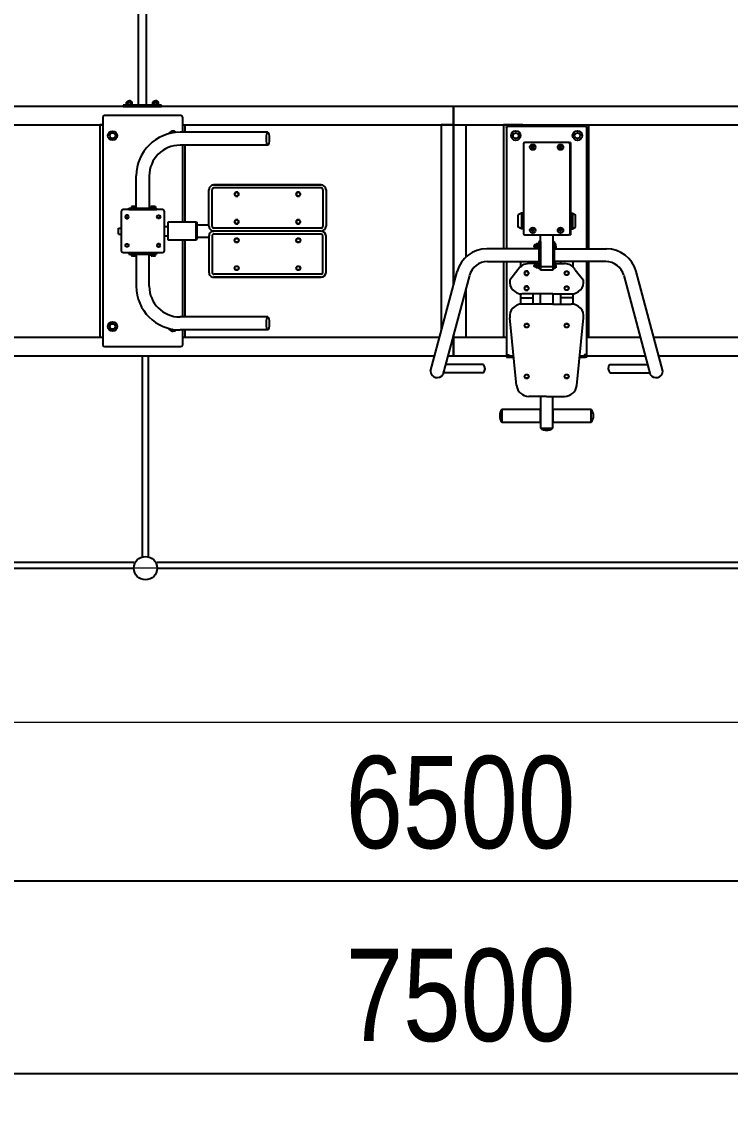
# Model space of a CAD drawing. Header units: millimetres. Extents: x -4989 to 3850, y -3780 to 2461.
# Drawn here: x -1324 to 976, y -3780 to -264 of the extents above; entities that cross this region are included whole.
import ezdxf

# ---------------------------------------------------------------- set-up
doc = ezdxf.new("R2010")
doc.units = ezdxf.units.MM
for name, color, linetype in [('DIKOM_ЗОНА', 80, 'Continuous'), ('DIKOM_ОБЪЕКТ', 7, 'Continuous'), ('DIKOM_РАЗМЕР_ЗОНА', 7, 'Continuous'), ('DIKOM_РАЗМЕР_ОБЪЕКТА', 7, 'Continuous')]:
    doc.layers.add(name, color=color, linetype=linetype)
doc.styles.add('style1', font='arial.ttf', dxfattribs={"width": 0.8})
doc.dimstyles.new('1-50', dxfattribs={"dimtxt": 300, "dimasz": 200, "dimexe": 100, "dimexo": 0, "dimgap": 100, "dimtad": 1, "dimdec": 0, "dimtxsty": 'style1', "dimcen": 0, "dimclrd": 7, "dimclre": 7, "dimadec": 1, "dimazin": 2, "dimtfac": 1, "dimtdec": 0, "dimtmove": 0, "dimatfit": 3, "dimfxl": 0, "dimlwd": 25, "dimlwe": 18, "dimarcsym": 0})

# ---------------------------------------------------------------- blocks, each defined once
blk = doc.blocks.new('*D0')
at = {"layer": 'Defpoints', "color": 0, "transparency": 16777216}
for p in [(3115.5, 1959.7), (-3896.5, -2039.1), (3081.8, -2039.1)]:
    blk.add_point(p, dxfattribs=at)
at = {"layer": 'DIKOM_РАЗМЕР_ОБЪЕКТА', "color": 7, "lineweight": 18, "transparency": 16777216}
for p, q in [((3115.5, 1959.7), (-3996.5, 1959.7)), ((3081.8, -2039.1), (-3996.5, -2039.1))]:
    blk.add_line(p, q, dxfattribs=at)
at = {"layer": 'DIKOM_РАЗМЕР_ОБЪЕКТА', "color": 7, "lineweight": 25, "transparency": 16777216}
blk.add_line((-3896.5, 1759.7), (-3896.5, -1839.1), dxfattribs=at)
at = {"layer": 'DIKOM_РАЗМЕР_ОБЪЕКТА', "color": 7, "transparency": 16777216}
for points in [[(-3929.8, 1759.7), (-3863.2, 1759.7), (-3896.5, 1959.7)], [(-3929.8, -1839.1), (-3863.2, -1839.1), (-3896.5, -2039.1)]]:
    blk.add_solid(points, dxfattribs=at)
at = {"layer": 'DIKOM_РАЗМЕР_ОБЪЕКТА', "color": 0, "transparency": 16777216, "insert": (-4149.7, -39.7), "char_height": 300, "attachment_point": 5, "rotation": 90, "style": 'style1'}
blk.add_mtext('4000', dxfattribs=at)
blk = doc.blocks.new('*D1')
at = {"layer": 'Defpoints', "color": 0, "transparency": 16777216}
for p in [(3348.8, -1276), (-3149.5, -1568.6), (3348.8, -3054)]:
    blk.add_point(p, dxfattribs=at)
at = {"layer": 'DIKOM_РАЗМЕР_ОБЪЕКТА', "color": 7, "lineweight": 18, "transparency": 16777216}
for p, q in [((3348.8, -1276), (3348.8, -3154)), ((-3149.5, -1568.6), (-3149.5, -3154))]:
    blk.add_line(p, q, dxfattribs=at)
at = {"layer": 'DIKOM_РАЗМЕР_ОБЪЕКТА', "color": 7, "lineweight": 25, "transparency": 16777216}
blk.add_line((-2949.5, -3054), (3148.8, -3054), dxfattribs=at)
at = {"layer": 'DIKOM_РАЗМЕР_ОБЪЕКТА', "color": 7, "transparency": 16777216}
for points in [[(-2949.5, -3020.7), (-2949.5, -3087.3), (-3149.5, -3054)], [(3148.8, -3020.7), (3148.8, -3087.3), (3348.8, -3054)]]:
    blk.add_solid(points, dxfattribs=at)
at = {"layer": 'DIKOM_РАЗМЕР_ОБЪЕКТА', "color": 0, "transparency": 16777216, "insert": (99.7, -2800.8), "char_height": 300, "attachment_point": 5, "style": 'style1'}
blk.add_mtext('6500', dxfattribs=at)
blk = doc.blocks.new('*D2')
at = {"layer": 'Defpoints', "color": 0, "transparency": 16777216}
for p in [(3849.7, -390.4), (-3649.5, -443.9), (3849.7, -3680.5)]:
    blk.add_point(p, dxfattribs=at)
at = {"layer": 'DIKOM_РАЗМЕР_ЗОНА', "color": 7, "lineweight": 18, "transparency": 16777216}
for p, q in [((3849.7, -390.4), (3849.7, -3780.5)), ((-3649.5, -443.9), (-3649.5, -3780.5))]:
    blk.add_line(p, q, dxfattribs=at)
at = {"layer": 'DIKOM_РАЗМЕР_ЗОНА', "color": 7, "lineweight": 25, "transparency": 16777216}
blk.add_line((-3449.5, -3680.5), (3649.7, -3680.5), dxfattribs=at)
at = {"layer": 'DIKOM_РАЗМЕР_ЗОНА', "color": 7, "transparency": 16777216}
for points in [[(-3449.5, -3647.2), (-3449.5, -3713.8), (-3649.5, -3680.5)], [(3649.7, -3647.2), (3649.7, -3713.8), (3849.7, -3680.5)]]:
    blk.add_solid(points, dxfattribs=at)
at = {"layer": 'DIKOM_РАЗМЕР_ЗОНА', "color": 0, "transparency": 16777216, "insert": (100.1, -3427.3), "char_height": 300, "attachment_point": 5, "style": 'style1'}
blk.add_mtext('7500', dxfattribs=at)

msp = doc.modelspace()

# ---------------------------------------------------------------- linework, layer by layer
at = {"layer": 'DIKOM_ЗОНА', "color": 3, "lineweight": 15}
msp.add_line((-3149.5, -2539.1), (3349.7, -2539.1), dxfattribs=at)
at = {"layer": 'DIKOM_ОБЪЕКТ'}
for p, q in [((-945, -535.1), (-945, 456.9)), ((-920, 456.9), (-920, -535.1)), ((-984.2, -525.3), (-982.2, -524.2)), ((-984.2, -531.4), (-984.2, -525.3)), ((-982.2, -524.2), (-975, -524.2)), ((-980, -522.6), (-978.5, -521.1)), ((-980, -524.2), (-980, -522.6)), ((-980, -522.6), (-975, -522.6)), ((-979.6, -531.4), (-979.6, -525.3)), ((-979.2, -524.2), (-979.2, -521.7)), ((-978.5, -521.1), (-975, -521.1)), ((-971.5, -521.1), (-975, -521.1)), ((-970, -522.6), (-975, -522.6)), ((-967.8, -524.2), (-975, -524.2)), ((-970, -522.6), (-971.5, -521.1)), ((-970.8, -524.2), (-970.8, -521.7)), ((-970.4, -531.4), (-970.4, -525.3)), ((-970, -524.2), (-970, -522.6)), ((-965.8, -525.3), (-967.8, -524.2)), ((-965.8, -531.4), (-965.8, -525.3)), ((-899.2, -525.3), (-897.2, -524.2)), ((-899.2, -531.4), (-899.2, -525.3)), ((-897.2, -524.2), (-890, -524.2)), ((-895, -522.6), (-893.5, -521.1)), ((-895, -524.2), (-895, -522.6)), ((-895, -522.6), (-890, -522.6)), ((-894.6, -531.4), (-894.6, -525.3)), ((-894.2, -524.2), (-894.2, -521.7)), ((-893.5, -521.1), (-890, -521.1)), ((-886.5, -521.1), (-890, -521.1)), ((-885, -522.6), (-890, -522.6)), ((-882.8, -524.2), (-890, -524.2)), ((-885, -522.6), (-886.5, -521.1)), ((-885.8, -524.2), (-885.8, -521.7)), ((-885.4, -531.4), (-885.4, -525.3)), ((-885, -524.2), (-885, -522.6)), ((-880.8, -525.3), (-882.8, -524.2)), ((-880.8, -531.4), (-880.8, -525.3)), ((77.5, -539.1), (-2897.5, -539.1)), ((-870, -535.1), (-995, -535.1)), ((-995, -535.1), (-995, -539.1)), ((-995, -539.1), (-870, -539.1)), ((-982.2, -532.6), (-984.2, -531.4)), ((-975, -532.6), (-982.6, -532.6)), ((-982.6, -532.6), (-982.6, -535.1)), ((-982.6, -535.1), (-975, -535.1)), ((-975, -532.6), (-982.2, -532.6)), ((-975.5, -532.6), (-976.4, -535.1)), ((-975, -532.6), (-967.4, -532.6)), ((-975, -532.6), (-967.8, -532.6)), ((-967.4, -535.1), (-975, -535.1)), ((-974.5, -535.1), (-973.6, -532.6)), ((-967.8, -532.6), (-965.8, -531.4)), ((-967.4, -532.6), (-967.4, -535.1)), ((-897.2, -532.6), (-899.2, -531.4)), ((-890, -532.6), (-897.6, -532.6)), ((-897.6, -532.6), (-897.6, -535.1)), ((-897.6, -535.1), (-890, -535.1)), ((-890, -532.6), (-897.2, -532.6)), ((-890.5, -532.6), (-891.4, -535.1)), ((-890, -532.6), (-882.4, -532.6)), ((-890, -532.6), (-882.8, -532.6)), ((-882.4, -535.1), (-890, -535.1)), ((-889.5, -535.1), (-888.6, -532.6)), ((-882.8, -532.6), (-880.8, -531.4)), ((-882.4, -532.6), (-882.4, -535.1)), ((-870, -539.1), (-870, -535.1)), ((77.5, -1118.5), (77.5, -539.1)), ((1418, -539.1), (77.5, -539.1)), ((77.5, -539.1), (77.5, -1118.5)), ((-1061.3, -575.2), (-1061.3, -1313.2)), ((-807.3, -569.2), (-1055.3, -569.2)), ((-801.3, -623.2), (-801.3, -575.2)), ((-1404.3, -599.1), (-1061.3, -599.1)), ((-1061.3, -599.1), (-1070.5, -599.1)), ((-1070.5, -599.1), (-1070.5, -1289.1)), ((-525.6, -623.2), (-810.3, -623.2)), ((-801.3, -599.1), (77.5, -599.1)), ((-801.3, -599.1), (-794.5, -599.1)), ((-794.5, -599.1), (-794.5, -623.2)), ((77.5, -599.1), (37.5, -599.1)), ((37.5, -599.1), (37.5, -1267.8)), ((77.5, -699.1), (77.5, -599.1)), ((77.5, -599.1), (1412, -599.1)), ((77.5, -599.1), (117.5, -599.1)), ((77.5, -699.1), (77.5, -599.1)), ((117.5, -599.1), (117.5, -1028.2)), ((302.5, -599.1), (239.5, -599.1)), ((239.5, -599.1), (239.5, -1001.4)), ((253.5, -604.1), (249.5, -604.1)), ((249.5, -608.1), (249.5, -604.1)), ((249.5, -608.1), (249.5, -604.1)), ((253.5, -604.1), (249.5, -604.1)), ((249.5, -608.1), (249.5, -604.1)), ((249.5, -604.1), (253.5, -604.1)), ((249.5, -608.1), (249.5, -1001.4)), ((505.5, -604.1), (253.5, -604.1)), ((302.5, -604.1), (302.5, -599.1)), ((452.5, -599.1), (515.5, -599.1)), ((452.5, -604.1), (452.5, -599.1)), ((505.5, -604.1), (509.5, -604.1)), ((509.5, -604.1), (505.5, -604.1)), ((509.5, -604.1), (509.5, -608.1)), ((509.5, -608.1), (509.5, -604.1)), ((509.5, -1001.4), (509.5, -608.1)), ((515.5, -599.1), (515.5, -1001.4)), ((-525.6, -665.2), (-810.3, -665.2)), ((-801.3, -914.2), (-801.3, -665.2)), ((-794.5, -665.2), (-794.5, -914.2)), ((304.5, -660.6), (304.5, -952.6)), ((450.5, -656.6), (308.5, -656.6)), ((456.5, -656.6), (454.5, -656.6)), ((456.5, -656.6), (454.5, -656.6)), ((454.5, -656.6), (454.5, -661.6)), ((454.5, -661.6), (454.5, -951.6)), ((456.5, -656.6), (456.5, -956.6)), ((-952.3, -869.2), (-952.3, -765.2)), ((-910.3, -765.2), (-910.3, -869.2)), ((-700.6, -794.2), (-352.6, -794.2)), ((-352.6, -794.2), (-700.6, -794.2)), ((-352.6, -804.2), (-700.6, -804.2)), ((-716.6, -928.2), (-716.6, -810.2)), ((-706.6, -928.2), (-706.6, -810.2)), ((-630.3, -817.6), (-634.1, -824.1)), ((-634.1, -824.1), (-630.3, -830.6)), ((-622.8, -817.6), (-630.3, -817.6)), ((-630.3, -830.6), (-622.8, -830.6)), ((-619.1, -824.1), (-622.8, -817.6)), ((-622.8, -830.6), (-619.1, -824.1)), ((-430.3, -817.7), (-434.1, -824.2)), ((-434.1, -824.2), (-430.3, -830.7)), ((-422.8, -817.7), (-430.3, -817.7)), ((-430.3, -830.7), (-422.8, -830.7)), ((-419.1, -824.2), (-422.8, -817.7)), ((-422.8, -830.7), (-419.1, -824.2)), ((-346.6, -810.2), (-346.6, -928.2)), ((-336.6, -810.2), (-336.6, -928.2)), ((-867.3, -874.2), (-995.3, -874.2)), ((-976.1, -874.2), (-976.1, -869.2)), ((-976.1, -869.2), (-886.5, -869.2)), ((-976.1, -874.2), (-886.5, -874.2)), ((-967, -863.9), (-968.3, -864.7)), ((-968.3, -864.7), (-968.3, -869.2)), ((-968.3, -869.2), (-960.8, -869.2)), ((-960.8, -863.9), (-967, -863.9)), ((-964.6, -864.7), (-964.6, -869.2)), ((-960.8, -863.9), (-954.6, -863.9)), ((-953.3, -869.2), (-960.8, -869.2)), ((-957.1, -864.7), (-957.1, -869.2)), ((-954.6, -863.9), (-953.3, -864.7)), ((-953.3, -864.7), (-953.3, -869.2)), ((-903.7, -863.9), (-905, -864.7)), ((-905, -864.7), (-905, -869.2)), ((-905, -869.2), (-897.5, -869.2)), ((-897.5, -863.9), (-903.7, -863.9)), ((-901.2, -864.7), (-901.2, -869.2)), ((-897.5, -863.9), (-891.3, -863.9)), ((-890, -869.2), (-897.5, -869.2)), ((-893.7, -864.7), (-893.7, -869.2)), ((-891.3, -863.9), (-890, -864.7)), ((-890, -864.7), (-890, -869.2)), ((-886.5, -874.2), (-886.5, -869.2)), ((-1001.3, -880.2), (-1001.3, -1008.2)), ((-985.5, -892.8), (-988.4, -897.8)), ((-988.4, -897.8), (-985.5, -902.8)), ((-979.7, -892.8), (-985.5, -892.8)), ((-985.5, -902.8), (-979.7, -902.8)), ((-976.8, -897.8), (-979.7, -892.8)), ((-979.7, -902.8), (-976.8, -897.8)), ((-885.8, -897.8), (-882.9, -892.8)), ((-882.9, -902.8), (-885.8, -897.8)), ((-882.9, -892.8), (-877.1, -892.8)), ((-877.1, -902.8), (-882.9, -902.8)), ((-877.1, -892.8), (-874.2, -897.8)), ((-874.2, -897.8), (-877.1, -902.8)), ((-861.3, -1008.2), (-861.3, -880.2)), ((-849.3, -974.2), (-849.3, -914.2)), ((-849.3, -914.2), (-759.3, -914.2)), ((-759.3, -914.2), (-759.3, -974.2)), ((-759.3, -914.2), (-755.3, -917.6)), ((-630.3, -907.7), (-634.1, -914.2)), ((-634.1, -914.2), (-630.4, -920.7)), ((-622.8, -907.7), (-630.3, -907.7)), ((-619.1, -914.2), (-622.8, -907.7)), ((-622.8, -920.7), (-619.1, -914.2)), ((-430.3, -907.7), (-434.1, -914.2)), ((-434.1, -914.2), (-430.4, -920.7)), ((-422.8, -907.7), (-430.3, -907.7)), ((-419.1, -914.2), (-422.8, -907.7)), ((-422.8, -920.7), (-419.1, -914.2)), ((297.5, -886.1), (287.5, -891.8)), ((287.5, -931.3), (287.5, -891.8)), ((304.5, -886.1), (297.5, -886.1)), ((297.5, -886.1), (297.5, -937.1)), ((456.5, -886.1), (463.5, -886.1)), ((463.5, -886.1), (473.5, -891.8)), ((463.5, -886.1), (463.5, -937.1)), ((473.5, -931.3), (473.5, -891.8)), ((-1010.1, -954.2), (-1010.1, -934.2)), ((-1010.1, -934.2), (-1001.3, -934.2)), ((-861.3, -929.2), (-849.3, -929.2)), ((-755.3, -970.5), (-755.3, -917.6)), ((-755.3, -924.2), (-716.6, -924.2)), ((-352.6, -934.2), (-700.6, -934.2)), ((-352.6, -944.2), (-700.6, -944.2)), ((-352.6, -944.2), (-700.6, -944.2)), ((-630.4, -920.7), (-622.8, -920.7)), ((-430.4, -920.7), (-422.8, -920.7)), ((297.5, -937.1), (287.5, -931.3)), ((304.5, -937.1), (297.5, -937.1)), ((456.5, -937.1), (463.5, -937.1)), ((463.5, -937.1), (473.5, -931.3)), ((-1010.1, -954.2), (-1001.3, -954.2)), ((-861.3, -959.2), (-849.3, -959.2)), ((-759.3, -974.2), (-849.3, -974.2)), ((-801.3, -1223.2), (-801.3, -974.2)), ((-794.5, -974.2), (-794.5, -1223.2)), ((-759.3, -974.2), (-755.3, -970.5)), ((-755.3, -964.2), (-716.6, -964.2)), ((-716.6, -960.2), (-716.6, -1078.2)), ((-706.6, -960.2), (-706.6, -1078.2)), ((-352.6, -954.2), (-700.6, -954.2)), ((-634.1, -974.2), (-630.4, -967.7)), ((-630.4, -980.7), (-634.1, -974.2)), ((-630.4, -967.7), (-622.9, -967.7)), ((-622.9, -980.7), (-630.4, -980.7)), ((-622.9, -967.7), (-619.1, -974.2)), ((-619.1, -974.2), (-622.9, -980.7)), ((-434.1, -974.2), (-430.4, -967.7)), ((-430.4, -980.7), (-434.1, -974.2)), ((-430.4, -967.7), (-422.9, -967.7)), ((-422.9, -980.7), (-430.4, -980.7)), ((-422.9, -967.7), (-419.1, -974.2)), ((-419.1, -974.2), (-422.9, -980.7)), ((-346.6, -1078.2), (-346.6, -960.2)), ((-336.6, -1078.2), (-336.6, -960.2)), ((308.5, -956.6), (450.5, -956.6)), ((359.5, -977.6), (354.5, -977.6)), ((354.5, -977.6), (354.5, -1067.2)), ((359.5, -1049.8), (359.5, -956.6)), ((359.5, -977.6), (359.5, -1067.2)), ((399.5, -956.6), (399.5, -1049.8)), ((399.5, -977.6), (399.5, -1067.2)), ((399.5, -977.6), (404.5, -977.6)), ((404.5, -977.6), (404.5, -1067.2)), ((454.5, -956.6), (454.5, -951.6)), ((454.5, -956.6), (456.5, -956.6)), ((456.5, -956.6), (454.5, -956.6)), ((-995.3, -1014.2), (-867.3, -1014.2)), ((-988.4, -990.6), (-985.5, -985.6)), ((-985.5, -995.6), (-988.4, -990.6)), ((-985.5, -985.6), (-979.7, -985.6)), ((-979.7, -995.6), (-985.5, -995.6)), ((-979.7, -985.6), (-976.8, -990.6)), ((-976.8, -990.6), (-979.7, -995.6)), ((-976.1, -1014.2), (-886.5, -1014.2)), ((-976.1, -1014.2), (-976.1, -1019.2)), ((-976.1, -1019.2), (-886.5, -1019.2)), ((-968.3, -1023.8), (-968.3, -1019.2)), ((-968.3, -1019.2), (-960.8, -1019.2)), ((-964.6, -1023.8), (-964.6, -1019.2)), ((-953.3, -1019.2), (-960.8, -1019.2)), ((-957.1, -1023.8), (-957.1, -1019.2)), ((-953.3, -1023.8), (-953.3, -1019.2)), ((-952.3, -1019.2), (-952.3, -1123.2)), ((-910.3, -1123.2), (-910.3, -1019.2)), ((-905, -1023.8), (-905, -1019.2)), ((-905, -1019.2), (-897.5, -1019.2)), ((-901.2, -1023.8), (-901.2, -1019.2)), ((-890, -1019.2), (-897.5, -1019.2)), ((-893.7, -1023.8), (-893.7, -1019.2)), ((-890, -1023.8), (-890, -1019.2)), ((-886.5, -1014.2), (-886.5, -1019.2)), ((-882.9, -985.6), (-885.8, -990.6)), ((-885.8, -990.6), (-882.9, -995.6)), ((-877.1, -985.6), (-882.9, -985.6)), ((-882.9, -995.6), (-877.1, -995.6)), ((-874.2, -990.6), (-877.1, -985.6)), ((-877.1, -995.6), (-874.2, -990.6)), ((354.5, -1001.4), (185.6, -1001.4)), ((340.8, -988.9), (339.5, -990.1)), ((339.5, -990.1), (339.5, -992.9)), ((339.5, -995.6), (339.5, -992.9)), ((340.8, -996.9), (339.5, -995.6)), ((345.7, -989.6), (340.1, -989.6)), ((345.7, -996.2), (340.1, -996.2)), ((345.7, -988.9), (340.8, -988.9)), ((340.8, -988.9), (340.8, -992.9)), ((340.8, -996.9), (340.8, -992.9)), ((345.7, -996.9), (340.8, -996.9)), ((346.7, -985.4), (345.7, -987)), ((345.7, -987), (345.7, -992.9)), ((345.7, -998.7), (345.7, -992.9)), ((346.7, -1000.4), (345.7, -998.7)), ((351.5, -985.4), (346.7, -985.4)), ((351.5, -989.1), (346.7, -989.1)), ((351.5, -996.6), (346.7, -996.6)), ((351.5, -1000.4), (346.7, -1000.4)), ((352.5, -987), (351.5, -985.4)), ((352.5, -998.7), (351.5, -1000.4)), ((354.5, -986.8), (352.5, -986.8)), ((352.5, -986.8), (352.5, -992.9)), ((352.5, -992.9), (352.5, -987)), ((352.5, -992.5), (354.5, -991.8)), ((352.5, -999), (352.5, -992.9)), ((352.5, -992.9), (352.5, -998.7)), ((354.5, -993.3), (352.5, -994)), ((354.5, -999), (352.5, -999)), ((354.5, -992.9), (354.5, -986.8)), ((354.5, -992.9), (354.5, -999)), ((409, -985.4), (404.5, -985.4)), ((404.5, -985.4), (404.5, -992.9)), ((409, -989.1), (404.5, -989.1)), ((404.5, -1000.4), (404.5, -992.9)), ((409, -996.6), (404.5, -996.6)), ((409, -1000.4), (404.5, -1000.4)), ((404.5, -1001.4), (573.4, -1001.4)), ((409.8, -986.7), (409, -985.4)), ((409.8, -999.1), (409, -1000.4)), ((409.8, -992.9), (409.8, -986.7)), ((409.8, -992.9), (409.8, -999.1)), ((-967, -1024.5), (-968.3, -1023.8)), ((-960.8, -1024.5), (-967, -1024.5)), ((-960.8, -1024.5), (-954.6, -1024.5)), ((-954.6, -1024.5), (-953.3, -1023.8)), ((-903.7, -1024.5), (-905, -1023.8)), ((-897.5, -1024.5), (-903.7, -1024.5)), ((-897.5, -1024.5), (-891.3, -1024.5)), ((-891.3, -1024.5), (-890, -1023.8)), ((187.2, -1043.4), (354.5, -1043.4)), ((239.5, -1043.4), (239.5, -1289.1)), ((249.5, -1043.4), (249.5, -1350.1)), ((294.5, -1043.4), (294.5, -1062.3)), ((294.5, -1043.4), (294.5, -1060.3)), ((359.5, -1049.8), (321.5, -1049.8)), ((334.5, -1043.4), (334.5, -1049.8)), ((334.5, -1043.4), (334.5, -1049.8)), ((340.8, -1052.2), (339.5, -1053.5)), ((339.5, -1053.5), (339.5, -1056.2)), ((345.7, -1052.9), (340.1, -1052.9)), ((345.7, -1052.2), (340.8, -1052.2)), ((340.8, -1052.2), (340.8, -1056.2)), ((346.7, -1048.7), (345.7, -1050.4)), ((345.7, -1050.4), (345.7, -1056.2)), ((351.5, -1048.7), (346.7, -1048.7)), ((351.5, -1052.5), (346.7, -1052.5)), ((352.5, -1050.4), (351.5, -1048.7)), ((354.5, -1050.1), (352.5, -1050.1)), ((352.5, -1050.1), (352.5, -1056.2)), ((352.5, -1056.2), (352.5, -1050.4)), ((354.5, -1056.2), (354.5, -1050.1)), ((359.5, -1049.8), (359.5, -1071.4)), ((399.5, -1049.8), (399.5, -1071.4)), ((399.5, -1049.8), (437.5, -1049.8)), ((571.8, -1043.4), (404.5, -1043.4)), ((409, -1048.7), (404.5, -1048.7)), ((404.5, -1048.7), (404.5, -1056.2)), ((409, -1052.5), (404.5, -1052.5)), ((409.8, -1050), (409, -1048.7)), ((409.8, -1056.2), (409.8, -1050)), ((424.5, -1043.4), (424.5, -1049.8)), ((424.5, -1043.4), (424.5, -1049.8)), ((464.5, -1043.4), (464.5, -1062.3)), ((464.5, -1043.4), (464.5, -1060.3)), ((509.5, -1350.1), (509.5, -1043.4)), ((515.5, -1043.4), (515.5, -1289.1)), ((-352.6, -1084.2), (-700.6, -1084.2)), ((-634.1, -1064.2), (-630.4, -1057.7)), ((-630.4, -1070.7), (-634.1, -1064.2)), ((-630.4, -1057.7), (-622.9, -1057.7)), ((-622.9, -1070.7), (-630.4, -1070.7)), ((-622.9, -1057.7), (-619.1, -1064.2)), ((-619.1, -1064.2), (-622.9, -1070.7)), ((-434.1, -1064.2), (-430.4, -1057.7)), ((-430.4, -1070.7), (-434.1, -1064.2)), ((-430.4, -1057.7), (-422.9, -1057.7)), ((-422.9, -1070.7), (-430.4, -1070.7)), ((-422.9, -1057.7), (-419.1, -1064.2)), ((-419.1, -1064.2), (-422.9, -1070.7)), ((2.3, -1399.1), (89, -1075.5)), ((129.2, -1087.9), (42.9, -1409.8)), ((286.5, -1070.4), (259.8, -1103.8)), ((310.7, -1074.2), (307, -1080.7)), ((307, -1080.7), (310.7, -1087.2)), ((318.3, -1074.2), (310.7, -1074.2)), ((310.7, -1087.2), (318.3, -1087.2)), ((322, -1080.7), (318.3, -1074.2)), ((318.3, -1087.2), (322, -1080.7)), ((339.5, -1059), (339.5, -1056.2)), ((340.8, -1060.2), (339.5, -1059)), ((345.7, -1059.5), (340.1, -1059.5)), ((340.8, -1060.2), (340.8, -1056.2)), ((345.7, -1060.2), (340.8, -1060.2)), ((345.7, -1062.1), (345.7, -1056.2)), ((346.7, -1063.7), (345.7, -1062.1)), ((351.5, -1060), (346.7, -1060)), ((351.5, -1063.7), (346.7, -1063.7)), ((352.5, -1062.1), (351.5, -1063.7)), ((352.5, -1055.8), (354.5, -1055.1)), ((352.5, -1062.3), (352.5, -1056.2)), ((352.5, -1056.2), (352.5, -1062.1)), ((354.5, -1056.6), (352.5, -1057.3)), ((354.5, -1062.3), (352.5, -1062.3)), ((354.5, -1056.2), (354.5, -1062.3)), ((359.5, -1067.2), (354.5, -1067.2)), ((399.5, -1060.6), (359.5, -1060.6)), ((399.5, -1071.4), (359.5, -1071.4)), ((399.5, -1067.2), (404.5, -1067.2)), ((404.5, -1063.7), (404.5, -1056.2)), ((409, -1060), (404.5, -1060)), ((409, -1063.7), (404.5, -1063.7)), ((409.8, -1062.4), (409, -1063.7)), ((409.8, -1056.2), (409.8, -1062.4)), ((437, -1080.7), (440.7, -1074.2)), ((440.7, -1087.2), (437, -1080.7)), ((440.7, -1074.2), (448.3, -1074.2)), ((448.3, -1087.2), (440.7, -1087.2)), ((448.3, -1074.2), (452, -1080.7)), ((452, -1080.7), (448.3, -1087.2)), ((472.5, -1070.4), (499.2, -1103.8)), ((629.8, -1087.9), (716.1, -1409.8)), ((756.7, -1399.1), (670, -1075.5)), ((-700.6, -1094.2), (-352.6, -1094.2)), ((-352.6, -1094.2), (-700.6, -1094.2)), ((310.7, -1123.5), (307, -1130)), ((318.3, -1123.5), (310.7, -1123.5)), ((322, -1130), (318.3, -1123.5)), ((437, -1130), (440.7, -1123.5)), ((440.7, -1123.5), (448.3, -1123.5)), ((448.3, -1123.5), (452, -1130)), ((117.5, -1131.5), (117.5, -1289.1)), ((294.5, -1148.2), (294.5, -1181.5)), ((399.5, -1148.5), (299.5, -1148.5)), ((307, -1130), (310.7, -1136.5)), ((310.7, -1136.5), (318.3, -1136.5)), ((318.3, -1136.5), (322, -1130)), ((334.5, -1148.5), (334.5, -1181.1)), ((334.5, -1148.5), (334.5, -1181.1)), ((359.5, -1181.1), (359.5, -1148.5)), ((399.5, -1148.5), (399.5, -1181.1)), ((399.5, -1148.5), (459.5, -1148.5)), ((424.5, -1148.5), (424.5, -1181.1)), ((424.5, -1148.5), (424.5, -1181.1)), ((440.7, -1136.5), (437, -1130)), ((448.3, -1136.5), (440.7, -1136.5)), ((452, -1130), (448.3, -1136.5)), ((464.5, -1148.2), (464.5, -1181.5)), ((294.5, -1161.1), (334.5, -1161.1)), ((399.5, -1181.1), (299.5, -1181.1)), ((399.5, -1181.1), (459.5, -1181.1)), ((464.5, -1161.1), (424.5, -1161.1)), ((-525.6, -1223.2), (-810.3, -1223.2)), ((281.8, -1445.9), (259.8, -1225.9)), ((477.2, -1445.9), (499.2, -1225.9)), ((-525.6, -1265.2), (-810.3, -1265.2)), ((-801.3, -1313.2), (-801.3, -1265.2)), ((-794.5, -1265.2), (-794.5, -1289.1)), ((307, -1251.1), (310.7, -1244.6)), ((310.7, -1257.6), (307, -1251.1)), ((310.7, -1244.6), (318.3, -1244.6)), ((318.3, -1257.6), (310.7, -1257.6)), ((318.3, -1244.6), (322, -1251.1)), ((322, -1251.1), (318.3, -1257.6)), ((437, -1251.1), (440.7, -1244.6)), ((440.7, -1257.6), (437, -1251.1)), ((440.7, -1244.6), (448.3, -1244.6)), ((448.3, -1257.6), (440.7, -1257.6)), ((448.3, -1244.6), (452, -1251.1)), ((452, -1251.1), (448.3, -1257.6)), ((-1404.3, -1289.1), (-1061.3, -1289.1)), ((-801.3, -1289.1), (31.8, -1289.1)), ((75.3, -1289.1), (77.5, -1289.1)), ((77.5, -1349.1), (77.5, -1280.8)), ((77.5, -1280.8), (77.5, -1349.1)), ((77.5, -1289.1), (249.5, -1289.1)), ((509.5, -1289.1), (683.7, -1289.1)), ((727.2, -1289.1), (1143.6, -1289.1)), ((-1055.3, -1319.2), (-807.3, -1319.2)), ((-2897.5, -1349.1), (15.7, -1349.1)), ((-932.5, -2001.1), (-932.5, -1349.1)), ((-912.5, -2001.1), (-912.5, -1349.1)), ((59.2, -1349.1), (77.5, -1349.1)), ((77.5, -1349.1), (272.1, -1349.1)), ((249.5, -1346.1), (257.5, -1346.1)), ((249.5, -1350.1), (249.5, -1354.1)), ((249.5, -1350.1), (249.5, -1354.1)), ((253.5, -1354.1), (249.5, -1354.1)), ((249.5, -1354.1), (253.5, -1354.1)), ((253.5, -1346.1), (253.5, -1354.1)), ((253.5, -1350.1), (257.5, -1350.1)), ((253.5, -1354.1), (272.6, -1354.1)), ((257.5, -1346.1), (257.5, -1354.1)), ((486.4, -1354.1), (505.5, -1354.1)), ((486.9, -1349.1), (699.8, -1349.1)), ((509.5, -1346.1), (501.5, -1346.1)), ((501.5, -1346.1), (501.5, -1354.1)), ((505.5, -1350.1), (501.5, -1350.1)), ((505.5, -1346.1), (505.5, -1354.1)), ((509.5, -1354.1), (505.5, -1354.1)), ((509.5, -1350.1), (509.5, -1354.1)), ((743.3, -1349.1), (1376.2, -1349.1)), ((173.9, -1404.4), (44.4, -1404.4)), ((174.4, -1377.4), (51.6, -1377.4)), ((584.6, -1377.4), (707.4, -1377.4)), ((585.1, -1404.4), (714.6, -1404.4)), ((307, -1416.1), (310.7, -1409.6)), ((310.7, -1422.6), (307, -1416.1)), ((310.7, -1409.6), (318.3, -1409.6)), ((318.3, -1422.6), (310.7, -1422.6)), ((318.3, -1409.6), (322, -1416.1)), ((322, -1416.1), (318.3, -1422.6)), ((437, -1416.1), (440.7, -1409.6)), ((440.7, -1422.6), (437, -1416.1)), ((440.7, -1409.6), (448.3, -1409.6)), ((448.3, -1422.6), (440.7, -1422.6)), ((448.3, -1409.6), (452, -1416.1)), ((452, -1416.1), (448.3, -1422.6)), ((379.5, -1481.1), (321.5, -1481.1)), ((359.5, -1481.1), (359.5, -1584.2)), ((379.5, -1481.1), (437.5, -1481.1)), ((399.5, -1584.2), (399.5, -1481.1)), ((359.5, -1523.2), (234.5, -1523.2)), ((234.5, -1523.2), (234.5, -1565.2)), ((359.5, -1565.2), (359.5, -1523.2)), ((524.5, -1523.2), (399.5, -1523.2)), ((399.5, -1523.2), (399.5, -1565.2)), ((524.5, -1565.2), (524.5, -1523.2)), ((234.5, -1565.2), (359.5, -1565.2)), ((399.5, -1565.2), (524.5, -1565.2)), ((359.5, -1584.2), (399.5, -1584.2)), ((-2884.5, -2019.1), (-960.5, -2019.1)), ((-2884.5, -2039.1), (-960.5, -2039.1)), ((-884.5, -2019.1), (1039.5, -2019.1)), ((-884.5, -2039.1), (1039.5, -2039.1))]:
    msp.add_line(p, q, dxfattribs=at)
for centre, radius in [((-1029.3, -634.2), 15), ((-1029.3, -634.2), 9), ((279.5, -634.1), 15.5), ((279.5, -634.1), 9), ((479.5, -634.1), 15.5), ((479.5, -634.1), 9), ((334.5, -671.6), 9), ((424.5, -671.6), 9), ((334.5, -671.6), 3.2), ((424.5, -671.6), 3.2), ((-626.6, -824.1), 6.18), ((-426.6, -824.2), 6.18), ((-982.6, -897.8), 4.75), ((-880, -897.8), 4.75), ((-626.6, -914.2), 6.18), ((-426.6, -914.2), 6.18), ((334.5, -941.6), 9), ((334.5, -941.6), 3.2), ((424.5, -941.6), 9), ((424.5, -941.6), 3.2), ((-626.6, -974.2), 6.18), ((-426.6, -974.2), 6.18), ((-982.6, -990.6), 4.75), ((-880, -990.6), 4.75), ((-626.6, -1064.2), 6.18), ((-426.6, -1064.2), 6.18), ((314.5, -1080.7), 6.18), ((444.5, -1080.7), 6.18), ((314.5, -1130), 6.18), ((444.5, -1130), 6.18), ((-1029.3, -1254.2), 15), ((-1029.3, -1254.2), 9), ((314.5, -1251.1), 6.18), ((444.5, -1251.1), 6.18), ((314.5, -1416.1), 6.18), ((444.5, -1416.1), 6.18), ((-922.5, -2039.1), 38)]:
    msp.add_circle(centre, radius, dxfattribs=at)
for centre, radius, start, end in [((-981.7, -526.8), 2.59, 35.859, 126.1524), ((-975, -534), 9.87, 90, 117.9053), ((-975, -534), 9.87, 62.0947, 90), ((-968.3, -526.8), 2.59, 53.8476, 144.141), ((-896.7, -526.8), 2.59, 35.859, 126.1524), ((-890, -534), 9.87, 90, 117.9053), ((-890, -534), 9.87, 62.0947, 90), ((-883.3, -526.8), 2.59, 53.8476, 144.141), ((-981.7, -529.9), 2.59, 233.8476, 324.141), ((-975, -522.7), 9.87, 242.0947, 270), ((-975, -522.7), 9.87, 270, 297.9053), ((-968.3, -529.9), 2.59, 215.859, 306.1524), ((-896.7, -529.9), 2.59, 233.8476, 324.141), ((-890, -522.7), 9.87, 242.0947, 270), ((-890, -522.7), 9.87, 270, 297.9053), ((-883.3, -529.9), 2.59, 215.859, 306.1524), ((-1055.3, -575.2), 6, 90, 180), ((-807.3, -575.2), 6, 0, 90), ((-810.3, -765.2), 142, 90, 180), ((-833.3, -634.2), 15, 44.2662, 155.6499), ((-833.3, -634.2), 9, 90, 101.6693), ((-810.3, -765.2), 100, 90, 180), ((308.5, -660.6), 4, 90, 180), ((450.5, -660.6), 4, 0, 90), ((-700.6, -810.2), 16, 89.9888, 179.9888), ((-700.6, -810.2), 6, 89.9888, 179.9888), ((-352.6, -810.2), 16, 359.9888, 89.9888), ((-352.6, -810.2), 6, 359.9888, 89.9888), ((-995.3, -880.2), 6, 90, 180), ((-966.4, -866.6), 2.64, 46.7539, 119.0633), ((-960.8, -873.5), 9.55, 90, 113.1373), ((-960.8, -873.5), 9.55, 66.8627, 90), ((-955.3, -866.6), 2.64, 60.9367, 133.2461), ((-903, -866.6), 2.64, 46.7539, 119.0633), ((-897.5, -873.5), 9.55, 90, 113.1373), ((-897.5, -873.5), 9.55, 66.8627, 90), ((-891.9, -866.6), 2.64, 60.9367, 133.2461), ((-867.3, -880.2), 6, 0, 90), ((-700.6, -928.2), 16, 179.9888, 269.9888), ((-700.6, -960.2), 16, 89.9888, 179.9888), ((-700.6, -928.2), 6, 179.9888, 269.9888), ((-352.6, -928.2), 16, 269.9888, 359.9888), ((-352.6, -928.2), 6, 269.9888, 359.9888), ((-352.6, -960.2), 16, 359.9888, 89.9888), ((-700.6, -960.2), 6, 89.9888, 179.9888), ((-352.6, -960.2), 6, 359.9888, 89.9888), ((308.5, -952.6), 4, 180, 270), ((450.5, -952.6), 4, 270, 0), ((-995.3, -1008.2), 6, 180, 270), ((-867.3, -1008.2), 6, 270, 0), ((185.6, -1101.4), 100, 90, 165), ((353.5, -992.9), 7.84, 151.4211, 180), ((353.5, -992.9), 7.84, 180, 208.5789), ((347.8, -987.4), 2.04, 142.6066, 235.9525), ((347.8, -998.3), 2.04, 124.0475, 217.3934), ((350.4, -987.4), 2.04, 304.0475, 37.3934), ((344.7, -992.9), 7.84, 0, 28.5789), ((344.7, -992.9), 7.84, 331.4211, 0), ((350.4, -998.3), 2.04, 322.6066, 55.9525), ((407.1, -987.3), 2.64, 316.7539, 29.0633), ((400.2, -992.9), 9.55, 0, 23.1373), ((400.2, -992.9), 9.55, 336.8627, 0), ((407.1, -998.4), 2.64, 330.9367, 43.2461), ((573.4, -1101.4), 100, 15, 90), ((-966.4, -1021.8), 2.64, 240.9367, 313.2461), ((-960.8, -1015), 9.55, 246.8627, 270), ((-960.8, -1015), 9.55, 270, 293.1373), ((-955.3, -1021.8), 2.64, 226.7539, 299.0633), ((-903, -1021.8), 2.64, 240.9367, 313.2461), ((-897.5, -1015), 9.55, 246.8627, 270), ((-897.5, -1015), 9.55, 270, 293.1373), ((-891.9, -1021.8), 2.64, 226.7539, 299.0633), ((187.2, -1103.4), 60, 90, 165), ((321.5, -1089.8), 40, 90, 150.9511), ((353.5, -1056.2), 7.84, 151.4211, 180), ((347.8, -1050.8), 2.04, 142.6066, 235.9525), ((350.4, -1050.8), 2.04, 304.0475, 37.3934), ((344.7, -1056.2), 7.84, 0, 28.5789), ((407.1, -1050.7), 2.64, 316.7539, 29.0633), ((400.2, -1056.2), 9.55, 0, 23.1373), ((437.5, -1089.8), 40, 29.0489, 90), ((571.8, -1103.4), 60, 15, 90), ((-700.6, -1078.2), 16, 179.9888, 269.9888), ((-700.6, -1078.2), 6, 179.9888, 269.9888), ((-352.6, -1078.2), 16, 269.9888, 359.9888), ((-352.6, -1078.2), 6, 269.9888, 359.9888), ((353.5, -1056.2), 7.84, 180, 208.5789), ((347.8, -1061.7), 2.04, 124.0475, 217.3934), ((344.7, -1056.2), 7.84, 331.4211, 0), ((350.4, -1061.7), 2.04, 322.6066, 55.9525), ((400.2, -1056.2), 9.55, 336.8627, 0), ((407.1, -1061.8), 2.64, 330.9367, 43.2461), ((-810.3, -1123.2), 142, 180, 270), ((-810.3, -1123.2), 100, 180, 270), ((299.5, -1108.5), 40, 173.2329, 270), ((459.5, -1108.5), 40, 270, 6.7671), ((299.5, -1221.1), 40, 90, 186.7671), ((459.5, -1221.1), 40, 353.2329, 90), ((-833.3, -1254.2), 15, 204.3501, 315.7338), ((-833.3, -1254.2), 9, 258.3307, 270), ((-1055.3, -1313.2), 6, 180, 270), ((-807.3, -1313.2), 6, 270, 0), ((24.3, -1397.9), 22.1, 183.1635, 327.4757), ((160.2, -1390.7), 19.4, 314.8296, 42.981), ((598.8, -1390.7), 19.4, 137.019, 225.1704), ((734.7, -1397.9), 22.1, 212.5243, 356.8365), ((321.5, -1441.1), 40, 186.7671, 270), ((437.5, -1441.1), 40, 270, 353.2329), ((262.1, -1544.2), 34.7, 142.7477, 217.2523), ((497.1, -1544.2), 34.5, 322.496, 37.504), ((379.5, -1558.4), 32.6, 232.2198, 307.7802)]:
    msp.add_arc(centre, radius, start, end, dxfattribs=at)
for centre in [(-525.6, -644.2), (-525.6, -1244.2)]:
    msp.add_ellipse(centre, major_axis=(0, 21), ratio=0.211059, dxfattribs=at)

# ---------------------------------------------------------------- dimensions: what is measured, and where the dimension line sits
at = {"layer": 'DIKOM_РАЗМЕР_ЗОНА'}
dim = msp.add_linear_dim(base=(3849.7, -3680.5), p1=(-3649.5, -443.9), p2=(3849.7, -390.4), text='7500', dimstyle='1-50', dxfattribs=at)
dim.commit()
dim.dimension.update_dxf_attribs({"geometry": '*D2', "text_midpoint": (100.1, -3680.5), "dimtype": 160})
at = {"layer": 'DIKOM_РАЗМЕР_ОБЪЕКТА'}
dim = msp.add_linear_dim(base=(-3896.5, -2039.1), p1=(3115.5, 1959.7), p2=(3081.8, -2039.1), angle=90, text='4000', dimstyle='1-50', dxfattribs=at)
dim.commit()
dim.dimension.update_dxf_attribs({"geometry": '*D0', "text_midpoint": (-3896.5, -39.7), "dimtype": 160})
dim = msp.add_linear_dim(base=(3348.8, -3054), p1=(-3149.5, -1568.6), p2=(3348.8, -1276), text='6500', dimstyle='1-50', dxfattribs=at)
dim.commit()
dim.dimension.update_dxf_attribs({"geometry": '*D1', "text_midpoint": (99.7, -3054), "dimtype": 160})

doc.saveas('drawing.dxf')
